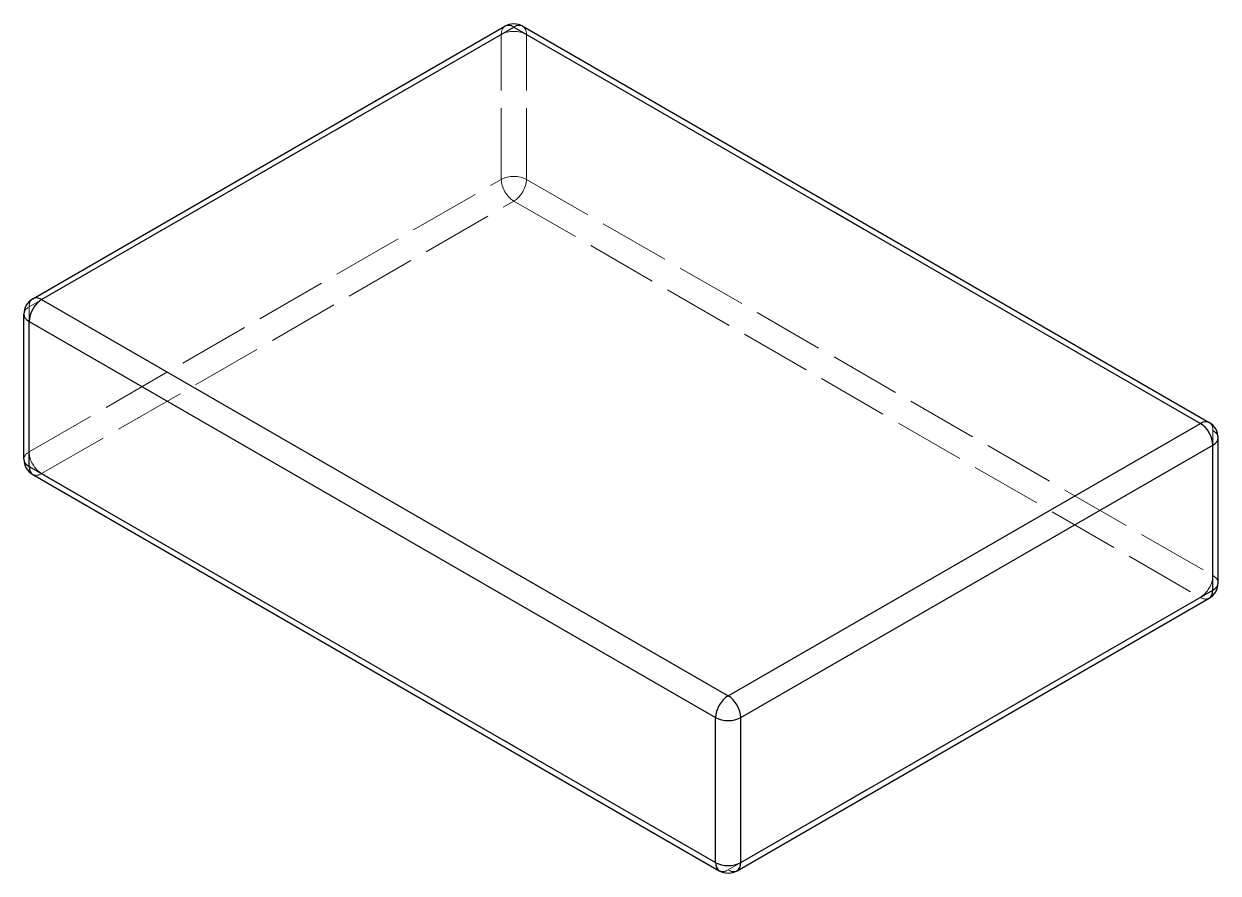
# Model space of a CAD drawing. Header units: millimetres. Extents: x -101 to 101, y -72 to 72.
import ezdxf

# ---------------------------------------------------------------- set-up
doc = ezdxf.new("R2010")
doc.units = ezdxf.units.MM
doc.linetypes.add('ACAD_ISO02W100', pattern=[15, 12, -3])
doc.layers.add('HIDDEN', color=7, linetype='ACAD_ISO02W100', lineweight=13)
doc.layers.add('VISIBLE', color=7, linetype='Continuous', lineweight=25)

msp = doc.modelspace()

# ---------------------------------------------------------------- linework, layer by layer
at = {"layer": 'HIDDEN'}
for p, q in [((-99.98, 23.92), (-20.22, 69.97)), ((-20.22, 45.48), (-20.22, 69.97)), ((-15.98, 45.48), (-15.98, 69.97)), ((-15.98, 69.97), (99.98, 3.02)), ((-99.98, -0.57), (-20.22, 45.48)), ((-15.98, 45.48), (99.98, -21.47)), ((-97.86, -4.25), (-18.1, 41.8)), ((-18.1, 41.8), (97.86, -25.15)), ((-99.98, -0.57), (-99.98, 23.92)), ((99.98, -21.47), (99.98, 3.02)), ((-97.86, -4.25), (18.1, -71.2)), ((18.1, -71.2), (97.86, -25.15))]:
    msp.add_line(p, q, dxfattribs=at)
for centre, major_axis, start_param, end_param in [((-18.1, 68.75), (1.5, -2.6), -3.141593, -2.356194), ((-18.1, 68.75), (3, 0), 0.785398, 2.356194), ((-18.1, 68.75), (-1.5, -2.6), 2.356194, 3.141593), ((-18.1, 44.25), (-3, 0), -2.356194, -0.785398), ((-18.1, 44.25), (1.5, -2.6), -2.356194, -0.785398), ((-18.1, 44.25), (-1.5, -2.6), 0.785398, 2.356194), ((-97.86, 22.7), (-1.5, 2.6), 0, 0.785398), ((-97.86, 22.7), (3, 0), 2.356194, 3.141593), ((97.86, 1.8), (-1.5, -2.6), 2.356194, 3.141593), ((97.86, 1.8), (-3, 0), -3.141593, -2.356194), ((-97.86, -1.8), (3, 0), 2.356194, 3.141593), ((-97.86, -1.8), (1.5, -2.6), -2.356194, -0.785398), ((-97.86, -1.8), (1.5, 2.6), -3.141593, -2.356194), ((97.86, -22.7), (-1.5, -2.6), 0.785398, 2.356194), ((97.86, -22.7), (3, 0), 0, 0.785398), ((97.86, -22.7), (-1.5, 2.6), 2.356194, 3.141593), ((18.1, -68.75), (1.5, 2.6), -3.141593, -2.356194), ((18.1, -68.75), (-1.5, 2.6), 2.356194, 3.141593)]:
    msp.add_ellipse(centre, major_axis=major_axis, ratio=0.57735, start_param=start_param, end_param=end_param, dxfattribs=at)
at = {"layer": 'VISIBLE'}
for p, q in [((-99.36, 25.3), (-19.6, 71.35)), ((-97.86, 25.15), (-18.1, 71.2)), ((-18.1, 71.2), (97.86, 4.25)), ((-16.6, 71.35), (99.36, 4.39)), ((-97.86, 25.15), (18.1, -41.8)), ((-100.86, -1.8), (-100.86, 22.7)), ((-99.98, -3.02), (-99.98, 21.47)), ((-99.98, 21.47), (15.98, -45.48)), ((18.1, -41.8), (97.86, 4.25)), ((20.22, -45.48), (99.98, 0.57)), ((99.98, -23.92), (99.98, 0.57)), ((100.86, -22.7), (100.86, 1.8)), ((-99.98, -3.02), (15.98, -69.97)), ((-99.36, -4.39), (16.6, -71.35)), ((20.22, -69.97), (99.98, -23.92)), ((19.6, -71.35), (99.36, -25.3)), ((15.98, -69.97), (15.98, -45.48)), ((20.22, -69.97), (20.22, -45.48))]:
    msp.add_line(p, q, dxfattribs=at)
for centre, start, end in [((-18.1, 68.75), 60, 120), ((-97.86, 22.7), 120, 180), ((97.86, 1.8), 360, 420), ((-97.86, -1.8), 180, 240), ((97.86, -22.7), 300, 360), ((18.1, -68.75), 240, 300)]:
    msp.add_arc(centre, 3, start, end, dxfattribs=at)
for centre, major_axis, start_param, end_param in [((-18.1, 68.75), (1.5, -2.6), -3.926991, -3.141593), ((-18.1, 68.75), (-1.5, -2.6), 3.141593, 3.926991), ((-97.86, 22.7), (-1.5, -2.6), 3.926991, 5.497787), ((-97.86, 22.7), (-1.5, 2.6), 5.497787, 6.283185), ((-97.86, 22.7), (3, 0), 3.141593, 3.926991), ((97.86, 1.8), (-1.5, -2.6), 3.141593, 3.926991), ((97.86, 1.8), (-1.5, 2.6), 3.926991, 5.497787), ((97.86, 1.8), (-3, 0), -3.926991, -3.141593), ((-97.86, -1.8), (3, 0), 3.141593, 3.926991), ((-97.86, -1.8), (1.5, 2.6), -3.926991, -3.141593), ((97.86, -22.7), (-1.5, 2.6), 3.141593, 3.926991), ((97.86, -22.7), (3, 0), 5.497787, 6.283185), ((18.1, -44.25), (-1.5, -2.6), 3.926991, 5.497787), ((18.1, -44.25), (1.5, -2.6), -5.497787, -3.926991), ((18.1, -44.25), (-3, 0), -5.497787, -3.926991), ((18.1, -68.75), (1.5, 2.6), -3.926991, -3.141593), ((18.1, -68.75), (-3, 0), -5.497787, -3.926991), ((18.1, -68.75), (-1.5, 2.6), 3.141593, 3.926991)]:
    msp.add_ellipse(centre, major_axis=major_axis, ratio=0.57735, start_param=start_param, end_param=end_param, dxfattribs=at)

doc.saveas('drawing.dxf')
